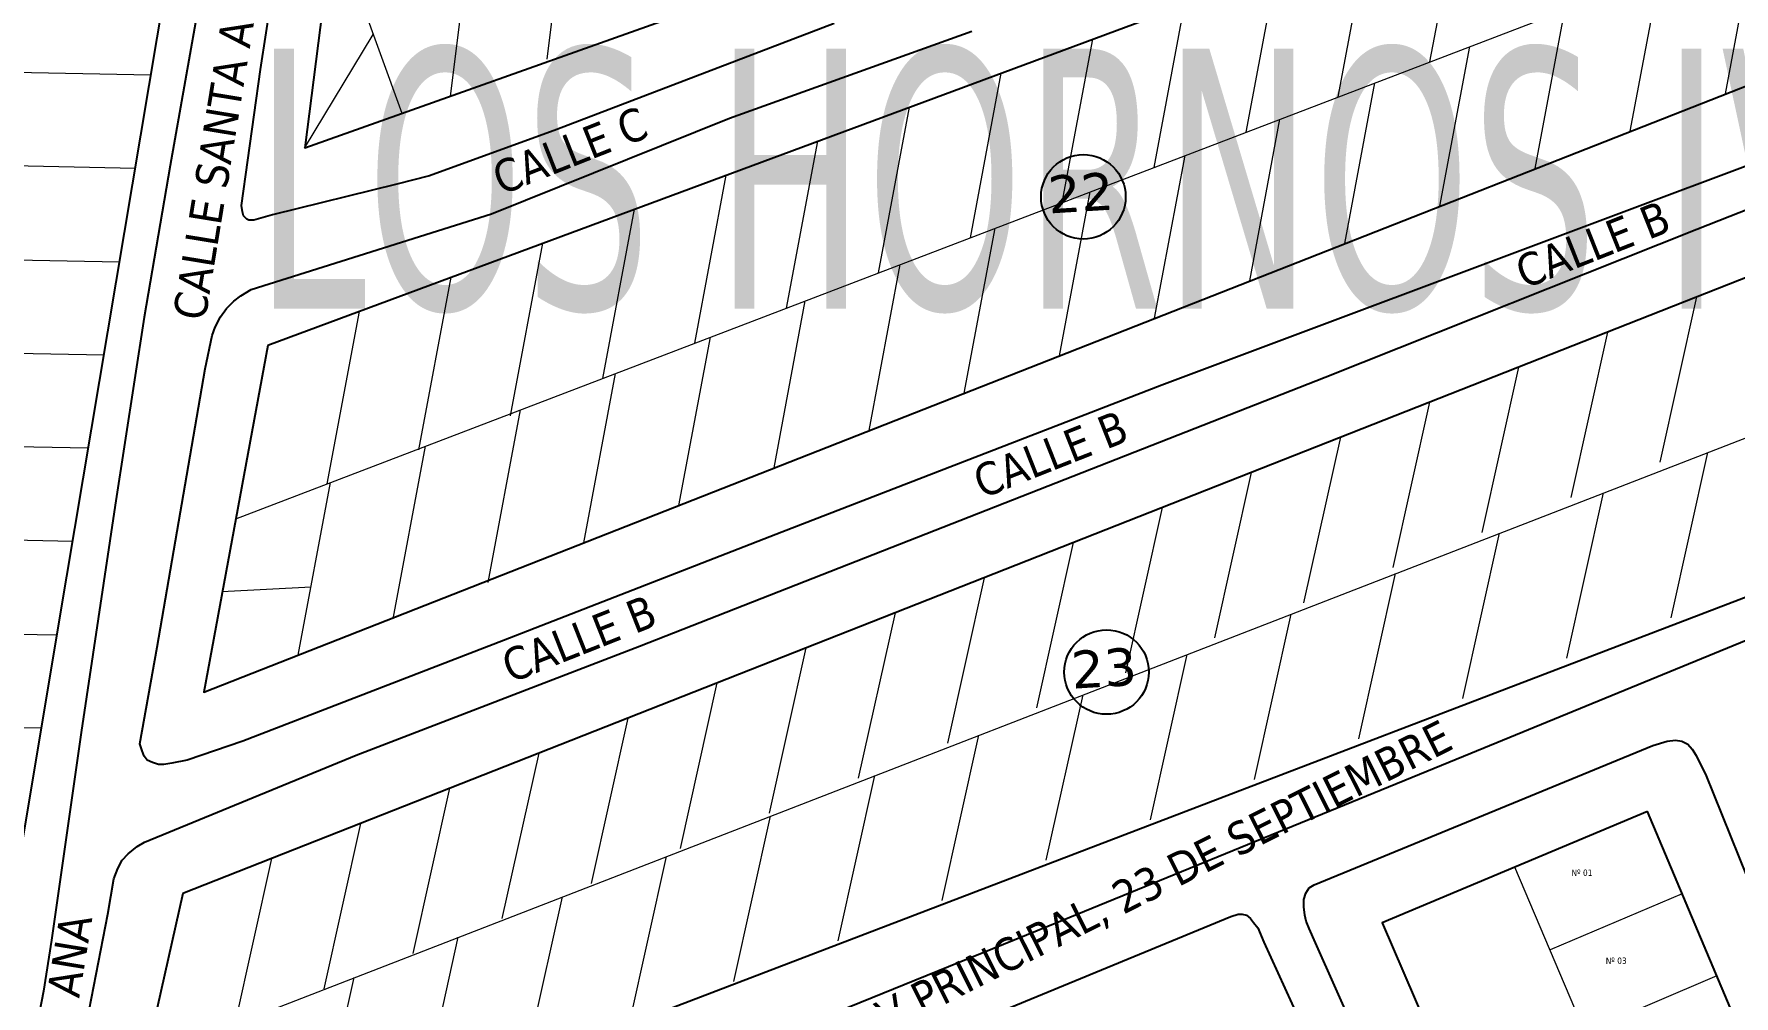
# Model space of a CAD drawing. Header units: metres. Extents: x 2 to 659295185, y -28 to 1124222152.
# Drawn here: x 657511.4 to 657692.5, y 1122756.8 to 1122859.3 of the extents above; entities that cross this region are included whole.
import ezdxf

# ---------------------------------------------------------------- set-up
doc = ezdxf.new("R2010")
doc.units = ezdxf.units.M
doc.header["$MEASUREMENT"] = 0
for name, color, linetype in [('CALLES', 1, 'CONTINUOUS'), ('CERCA', 7, 'CONTINUOUS'), ('Cota', 3, 'CONTINUOUS'), ('MANZANA', 30, 'CONTINUOUS'), ('Numero de manzana', 6, 'CONTINUOUS'), ('Parcelas', 140, 'CONTINUOUS'), ('TEXTOS', 7, 'CONTINUOUS')]:
    doc.layers.add(name, color=color, linetype=linetype)
doc.styles.add('ROMAN', font='verdana.ttf')
doc.styles.get("Standard").update_dxf_attribs({"font": 'tahoma.ttf'})

msp = doc.modelspace()

# ---------------------------------------------------------------- linework, layer by layer
at = {"layer": 'CERCA', "lineweight": 0}
for p, q in [((657532.856, 1122807.6187), (657715.5468, 1122877.5351)), ((657568.0644, 1122873.2911), (657565.9917, 1122856.5815)), ((657660.0953, 1122856.3136), (657663.2653, 1122873.2237)), ((657557.7705, 1122869.3295), (657555.6977, 1122852.6199)), ((657650.303, 1122852.5661), (657653.4961, 1122869.5991)), ((657691.5719, 1122852.9103), (657694.6896, 1122869.553)), ((657640.5107, 1122848.8185), (657643.7268, 1122865.9744)), ((657681.4356, 1122848.9232), (657684.575, 1122865.6821)), ((657545.4536, 1122864.9185), (657550.5709, 1122850.8453)), ((657630.7184, 1122845.071), (657633.9576, 1122862.3498)), ((657671.2992, 1122844.9362), (657674.4604, 1122861.8112)), ((657540.1786, 1122847.0981), (657547.5193, 1122859.2375)), ((657620.9261, 1122841.3234), (657624.1883, 1122858.7251)), ((657661.1629, 1122840.9491), (657664.3458, 1122857.9403)), ((657505.8021, 1122855.2869), (657523.8318, 1122854.9108)), ((657611.1338, 1122837.5759), (657614.4191, 1122855.1005)), ((657651.0265, 1122836.9621), (657654.2312, 1122854.0694)), ((657601.3415, 1122833.8283), (657604.6498, 1122851.4759)), ((657640.8901, 1122832.975), (657644.1166, 1122850.1985)), ((657591.5492, 1122830.0808), (657594.8805, 1122847.8512)), ((657630.7538, 1122828.988), (657634.002, 1122846.3276)), ((657504.1402, 1122845.3755), (657522.1699, 1122844.9994)), ((657581.7569, 1122826.3333), (657585.1113, 1122844.2266)), ((657620.6174, 1122825.001), (657623.8874, 1122842.4568)), ((657571.9646, 1122822.5857), (657575.342, 1122840.6019)), ((657610.4811, 1122821.0139), (657613.7728, 1122838.5859)), ((657562.1262, 1122818.5924), (657565.5728, 1122836.9773)), ((657502.4617, 1122835.3652), (657520.4914, 1122834.9891)), ((657552.357, 1122814.9677), (657555.8035, 1122833.3526)), ((657600.3447, 1122817.0269), (657603.6582, 1122834.715)), ((657523.2849, 1122750.1185), (657734.6421, 1122832.1394)), ((657684.6308, 1122813.6402), (657688.5438, 1122831.2641)), ((657542.5877, 1122811.3431), (657546.0343, 1122829.728)), ((657590.2084, 1122813.0398), (657593.5436, 1122830.8441)), ((657675.141, 1122809.9007), (657679.054, 1122827.5246)), ((657580.072, 1122809.0528), (657583.429, 1122826.9732)), ((657500.7998, 1122825.4538), (657518.8295, 1122825.0777)), ((657569.9356, 1122805.0657), (657573.3144, 1122823.1023)), ((657665.6512, 1122806.1612), (657669.5641, 1122823.7851)), ((657559.7558, 1122800.8464), (657563.1998, 1122819.2314)), ((657656.1614, 1122802.4218), (657660.0743, 1122820.0457)), ((657499.1379, 1122815.5424), (657517.1676, 1122815.1663)), ((657549.6412, 1122796.9755), (657553.0852, 1122815.3605)), ((657646.6716, 1122798.6823), (657650.5845, 1122816.3062)), ((657685.784, 1122797.078), (657689.6938, 1122814.6964)), ((657539.5266, 1122793.1046), (657542.9706, 1122811.4896)), ((657637.1818, 1122794.9428), (657641.0947, 1122812.5667)), ((657674.69, 1122792.7728), (657678.5999, 1122810.3913)), ((657627.692, 1122791.2034), (657631.6049, 1122808.8273)), ((657663.5961, 1122788.4676), (657667.506, 1122806.0861)), ((657497.4769, 1122805.6309), (657515.5066, 1122805.2548)), ((657618.2022, 1122787.4639), (657622.1151, 1122805.0878)), ((657531.3766, 1122799.8906), (657540.9142, 1122800.3744)), ((657608.7124, 1122783.7244), (657612.6253, 1122801.3483)), ((657652.5022, 1122784.1624), (657656.4121, 1122801.7809)), ((657599.2226, 1122779.985), (657603.1355, 1122797.6089)), ((657641.4082, 1122779.8572), (657645.3181, 1122797.4757)), ((657495.8079, 1122795.6191), (657513.8376, 1122795.243)), ((657589.7328, 1122776.2455), (657593.6457, 1122793.8694)), ((657630.3143, 1122775.552), (657634.2242, 1122793.1705)), ((657580.243, 1122772.506), (657584.1559, 1122790.1299)), ((657619.2204, 1122771.2468), (657623.1303, 1122788.8653)), ((657570.7532, 1122768.7666), (657574.6661, 1122786.3905)), ((657494.1556, 1122785.7075), (657512.1853, 1122785.3314)), ((657608.1265, 1122766.9416), (657612.0363, 1122784.5601)), ((657561.2634, 1122765.0271), (657565.1763, 1122782.651)), ((657551.7736, 1122761.2876), (657555.6865, 1122778.9115)), ((657597.0325, 1122762.6365), (657600.9424, 1122780.2549)), ((657542.2838, 1122757.5482), (657546.1967, 1122775.1721)), ((657585.9386, 1122758.3313), (657589.8485, 1122775.9497)), ((657532.794, 1122753.8087), (657536.7069, 1122771.4326)), ((657574.8447, 1122754.0261), (657578.7545, 1122771.6445)), ((657563.7507, 1122749.7209), (657567.6606, 1122767.3393)), ((657552.6568, 1122745.4157), (657556.5667, 1122763.0341)), ((657541.5629, 1122741.1105), (657545.4727, 1122758.7289))]:
    msp.add_line(p, q, dxfattribs=at)
at = {"layer": 'MANZANA', "lineweight": -2}
for p, q in [((657535.4865, 1122855.496), (657539.1146, 1122879.0612)), ((657531.5532, 1122877.4815), (657525.8883, 1122845.2781)), ((657596.6129, 1122860.405), (657567.0763, 1122849.1073)), ((657585.481, 1122850.2971), (657611.2988, 1122859.5852)), ((657533.4745, 1122840.999), (657535.4865, 1122855.496)), ((657560.1003, 1122840.1191), (657585.481, 1122850.2971)), ((657688.5376, 1122838.4695), (657716.3178, 1122849.5472)), ((657567.0763, 1122849.1073), (657553.5119, 1122844.1783)), ((657525.8883, 1122845.2781), (657523.1177, 1122829.1114)), ((657553.5119, 1122844.1783), (657550.0074, 1122843.2785)), ((657694.5323, 1122845.4681), (657681.0751, 1122840.4291)), ((657550.0074, 1122843.2785), (657536.7646, 1122840.0092)), ((657533.5817, 1122840.3291), (657533.4745, 1122840.999)), ((657533.6971, 1122839.8892), (657533.5817, 1122840.3291)), ((657681.0751, 1122840.4291), (657631.5176, 1122821.8529)), ((657534.027, 1122839.5593), (657533.6971, 1122839.8892)), ((657534.2496, 1122839.4493), (657534.027, 1122839.5593)), ((657534.7938, 1122839.4493), (657534.2496, 1122839.4493)), ((657534.497, 1122832.0408), (657560.1003, 1122840.1191)), ((657536.7646, 1122840.0092), (657534.7938, 1122839.4493)), ((657648.941, 1122822.7027), (657688.5376, 1122838.4695)), ((657532.6417, 1122830.811), (657533.4085, 1122831.3709)), ((657533.4085, 1122831.3709), (657534.497, 1122832.0408)), ((657531.2234, 1122829.1514), (657531.8748, 1122830.0412)), ((657531.8748, 1122830.0412), (657532.6417, 1122830.811)), ((657523.1177, 1122829.1114), (657520.0255, 1122809.0855)), ((657530.3576, 1122827.1518), (657530.6791, 1122828.0416)), ((657530.6791, 1122828.0416), (657531.2234, 1122829.1514)), ((657529.6072, 1122823.6125), (657530.3576, 1122827.1518)), ((657524.4783, 1122793.9485), (657529.6072, 1122823.6125)), ((657575.8664, 1122794.0685), (657648.941, 1122822.7027)), ((657631.5176, 1122821.8529), (657591.047, 1122806.186)), ((657520.0255, 1122809.0855), (657516.4056, 1122784.8404)), ((657591.047, 1122806.186), (657561.4032, 1122794.6684)), ((657714.009, 1122802.9767), (657664.4597, 1122782.6208)), ((657714.009, 1122802.9767), (657664.4597, 1122782.6208)), ((657522.6559, 1122783.6606), (657524.4783, 1122793.9485)), ((657561.4032, 1122794.6684), (657533.6147, 1122783.9306)), ((657545.6783, 1122782.4309), (657575.8664, 1122794.0685)), ((657516.4056, 1122784.8404), (657513.2144, 1122762.7149)), ((657685.3794, 1122783.9306), (657686.2535, 1122784.0506)), ((657685.3794, 1122783.9306), (657686.2535, 1122784.0506)), ((657686.2535, 1122784.0506), (657686.9132, 1122783.9406)), ((657686.2535, 1122784.0506), (657686.9132, 1122783.9406)), ((657522.8786, 1122782.8808), (657522.6559, 1122783.6606)), ((657523.1012, 1122782.3309), (657522.8786, 1122782.8808)), ((657523.431, 1122781.891), (657523.1012, 1122782.3309)), ((657523.1424, 1122773.1528), (657545.6783, 1122782.4309)), ((657533.6147, 1122783.9306), (657527.7024, 1122781.911)), ((657664.4597, 1122782.6208), (657619.3962, 1122764.1746)), ((657664.4597, 1122782.6208), (657619.3962, 1122764.1746)), ((657647.7536, 1122768.6137), (657683.8457, 1122783.4807)), ((657647.7536, 1122768.6137), (657683.8457, 1122783.4807)), ((657683.8457, 1122783.4807), (657685.3794, 1122783.9306)), ((657683.8457, 1122783.4807), (657685.3794, 1122783.9306)), ((657686.9132, 1122783.9406), (657687.5728, 1122783.6106)), ((657686.9132, 1122783.9406), (657687.5728, 1122783.6106)), ((657687.5728, 1122783.6106), (657688.0181, 1122783.0608)), ((657687.5728, 1122783.6106), (657688.0181, 1122783.0608)), ((657688.0181, 1122783.0608), (657688.4551, 1122782.4009)), ((657688.0181, 1122783.0608), (657688.4551, 1122782.4009)), ((657688.4551, 1122782.4009), (657688.9004, 1122781.5211)), ((657688.4551, 1122782.4009), (657688.9004, 1122781.5211)), ((657523.9835, 1122781.671), (657523.431, 1122781.891)), ((657524.6432, 1122781.4511), (657523.9835, 1122781.671)), ((657525.1874, 1122781.4511), (657524.6432, 1122781.4511)), ((657526.0615, 1122781.5711), (657525.1874, 1122781.4511)), ((657527.7024, 1122781.911), (657526.0615, 1122781.5711)), ((657688.9004, 1122781.5211), (657689.4529, 1122780.4113)), ((657688.9004, 1122781.5211), (657689.4529, 1122780.4113)), ((657689.4529, 1122780.4113), (657697.542, 1122760.3154)), ((657689.4529, 1122780.4113), (657697.542, 1122760.3154)), ((657520.7429, 1122771.2632), (657521.3943, 1122771.923)), ((657521.3943, 1122771.923), (657522.3756, 1122772.7029)), ((657522.3756, 1122772.7029), (657523.1424, 1122773.1528)), ((657519.8688, 1122769.2636), (657520.3059, 1122770.3733)), ((657520.3059, 1122770.3733), (657520.7429, 1122771.2632)), ((657519.2339, 1122765.5043), (657519.8688, 1122769.2636)), ((657646.8796, 1122767.7239), (657647.2094, 1122768.2838)), ((657646.8796, 1122767.7239), (657647.2094, 1122768.2838)), ((657647.2094, 1122768.2838), (657647.7536, 1122768.6137)), ((657647.2094, 1122768.2838), (657647.7536, 1122768.6137)), ((657646.6652, 1122767.064), (657646.8796, 1122767.7239)), ((657646.6652, 1122767.064), (657646.8796, 1122767.7239)), ((657646.6652, 1122766.2842), (657646.6652, 1122767.064)), ((657646.6652, 1122766.2842), (657646.6652, 1122767.064)), ((657646.7806, 1122765.4043), (657646.6652, 1122766.2842)), ((657646.7806, 1122765.4043), (657646.6652, 1122766.2842)), ((657513.7669, 1122737.3901), (657519.2339, 1122765.5043)), ((657619.3962, 1122764.1746), (657592.3745, 1122753.2168)), ((657619.3962, 1122764.1746), (657592.3745, 1122753.2168)), ((657603.894, 1122750.8373), (657638.8894, 1122765.2544)), ((657603.894, 1122750.8373), (657638.8894, 1122765.2544)), ((657638.8894, 1122765.2544), (657639.6562, 1122765.4843)), ((657638.8894, 1122765.2544), (657639.6562, 1122765.4843)), ((657639.6562, 1122765.4843), (657640.0932, 1122765.4843)), ((657639.6562, 1122765.4843), (657640.0932, 1122765.4843)), ((657640.0932, 1122765.4843), (657640.5385, 1122765.3744)), ((657640.0932, 1122765.4843), (657640.5385, 1122765.3744)), ((657640.5385, 1122765.3744), (657640.9756, 1122765.0444)), ((657640.5385, 1122765.3744), (657640.9756, 1122765.0444)), ((657640.9756, 1122765.0444), (657641.3054, 1122764.6045)), ((657640.9756, 1122765.0444), (657641.3054, 1122764.6045)), ((657641.3054, 1122764.6045), (657641.7507, 1122764.0546)), ((657641.3054, 1122764.6045), (657641.7507, 1122764.0546)), ((657646.8961, 1122764.7445), (657646.7806, 1122765.4043)), ((657646.8961, 1122764.7445), (657646.7806, 1122765.4043)), ((657647.2259, 1122763.9646), (657646.8961, 1122764.7445)), ((657647.2259, 1122763.9646), (657646.8961, 1122764.7445)), ((657513.2144, 1122762.7149), (657512.3651, 1122757.286)), ((657641.7507, 1122764.0546), (657642.4103, 1122762.5049)), ((657641.7507, 1122764.0546), (657642.4103, 1122762.5049)), ((657642.4103, 1122762.5049), (657651.7034, 1122742.1991)), ((657642.4103, 1122762.5049), (657651.7034, 1122742.1991)), ((657647.8938, 1122762.425), (657647.2259, 1122763.9646)), ((657647.8938, 1122762.425), (657647.2259, 1122763.9646)), ((657663.6021, 1122727.4321), (657647.8938, 1122762.425)), ((657663.6021, 1122727.4321), (657647.8938, 1122762.425)), ((657512.3651, 1122757.286), (657510.2212, 1122745.9983))]:
    msp.add_line(p, q, dxfattribs=at)
at = {"layer": 'Numero de manzana', "lineweight": -2}
for centre in [(657623.1666, 1122841.9296), (657625.6392, 1122791.2893)]:
    msp.add_circle(centre, 4.5001, dxfattribs=at)
at = {"layer": 'Parcelas', "lineweight": 0}
for p, q in [((657749.7568, 1122618.8171), (657683.2622, 1122776.4307)), ((657655.0004, 1122764.5845), (657669.1313, 1122770.5076)), ((657740.2067, 1122603.7073), (657669.1313, 1122770.5076)), ((657686.9563, 1122767.6744), (657672.8922, 1122761.6815)), ((657690.6505, 1122758.9181), (657676.6177, 1122752.9386))]:
    msp.add_line(p, q, dxfattribs=at)
at = {"layer": 'Parcelas', "lineweight": -3}
for points in [[(657547.8855, 1123037.0032), (657522.8067, 1123038.8376), (657464.4564, 1122726.504), (657499.7073, 1122725.9151), (657505.0957, 1122749.709), (657509.8304, 1122771.2628), (657513.9909, 1122796.2205), (657554.3125, 1123036.696), (657547.8855, 1123037.0032)], [(657544.438, 1122880.366), (657540.2086, 1122847.1632), (657704.7179, 1122905.619), (657694.4927, 1122938.386), (657544.438, 1122880.366)], [(657536.265, 1122826.1034), (657529.4482, 1122789.1403), (657720.7226, 1122864.3764), (657710.3684, 1122890.7002), (657536.265, 1122826.1034)], [(657527.2171, 1122767.6931), (657519.3547, 1122732.5528), (657741.8799, 1122817.6937), (657727.4077, 1122846.5784), (657527.2171, 1122767.6931)], [(657683.2622, 1122776.4307), (657655.0004, 1122764.5845), (657724.5735, 1122602.9158), (657755.7983, 1122604.4967), (657683.2622, 1122776.4307)], [(657683.2622, 1122776.4307), (657655.0004, 1122764.5845), (657724.5735, 1122602.9158), (657755.7983, 1122604.4967), (657683.2622, 1122776.4307)]]:
    msp.add_lwpolyline(points, dxfattribs=at)

# ---------------------------------------------------------------- texts
at = {"layer": 'CALLES', "color": 0}
for s, rotation, p in [('CALLE SANTA ANA', 80.690715, (657529.5915, 1122828.626)), ('CALLE C', 21.594057, (657561.1428, 1122842.0894)), ('CALLE B', 21.594057, (657670.1428, 1122832.0894)), ('CALLE B', 21.594057, (657612.3721, 1122809.7458)), ('CALLE B', 21.594057, (657562.1428, 1122790.0894)), ('AV PRINCIPAL, 23 DE SEPTIEMBRE', 26.689757, (657599.7357, 1122751.5071)), ('AV PRINCIPAL, 23 DE SEPTIEMBRE', 26.689757, (657599.7357, 1122751.5071)), ('CALLE SANTA ANA', 80.690715, (657511.4191, 1122727.4395))]:
    msp.add_text(s, height=3.5001, rotation=rotation, dxfattribs=at).set_placement(p)
at = {"layer": 'Cota', "lineweight": 0, "char_height": 0.67481, "attachment_point": 1}
for s, insert in [('Nº 01 ', (657675.1717, 1122770.2514)), ('Nº 03', (657678.8227, 1122760.8729))]:
    msp.add_mtext_dynamic_manual_height_columns(s, width=11.674994, gutter_width=9.6186, heights=[0], dxfattribs=dict(at, insert=insert))
at = {"layer": 'Numero de manzana', "lineweight": -2, "style": 'ROMAN'}
for s, p in [('22', (657619.519, 1122840.153)), ('23', (657621.9915, 1122789.5127))]:
    msp.add_text(s, height=4, rotation=3.491535, dxfattribs=at).set_placement(p)
at = {"layer": 'TEXTOS', "color": 0, "width": 0.653846}
msp.add_text('LOS HORNOS IV', height=27.699362, dxfattribs=at).set_placement((657534.8464, 1122830.0292))

doc.saveas('drawing.dxf')
